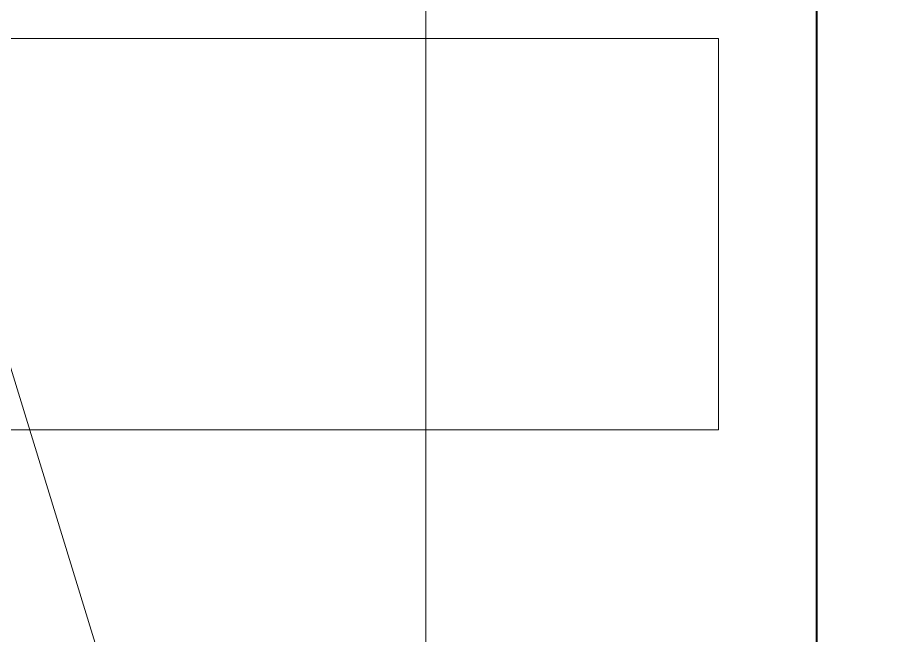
# Model space of a CAD drawing. Header units: millimetres. Extents: x -546 to 1681, y -650 to 1730.
# Drawn here: x 766.199 to 767.081, y 605.564 to 606.197 of the extents above; entities that cross this region are included whole.
import ezdxf

# ---------------------------------------------------------------- set-up
doc = ezdxf.new("R2010")
doc.units = ezdxf.units.MM

msp = doc.modelspace()

# ---------------------------------------------------------------- linework, layer by layer
at = {"color": 8, "lineweight": 0, "true_color": 0x7f7f7f}
for points in [[(766.61617, 605.4237), (766.61617, 614.02371)], [(767.01517, 614.02371), (767.01517, 605.4237)], [(767.01617, 614.02371), (767.01617, 605.4237)], [(764.11717, 606.1747), (766.91517, 606.1747)], [(766.91517, 606.1747), (766.91517, 605.7747)], [(766.91517, 605.7747), (764.11717, 605.7747)]]:
    msp.add_lwpolyline(points, dxfattribs=at)
at = {"color": 7, "lineweight": 0}
msp.add_lwpolyline([(764.08117, 612.71871), (775.58619, 575.20965)], dxfattribs=at)

doc.saveas('drawing.dxf')
